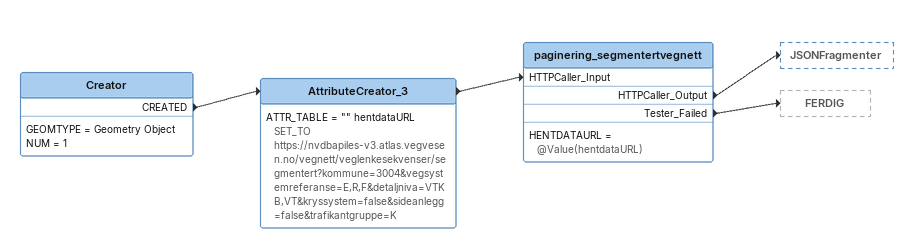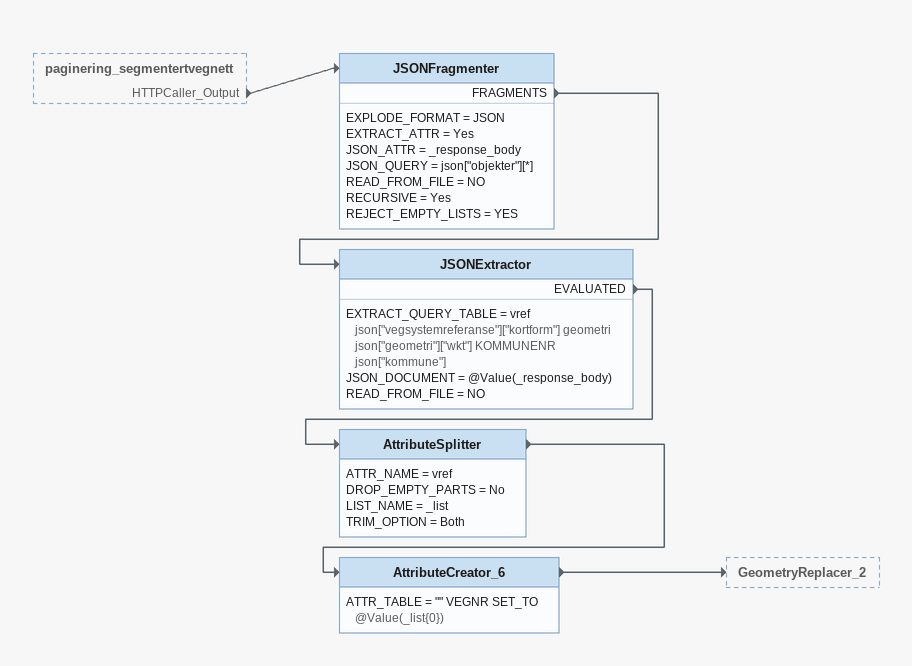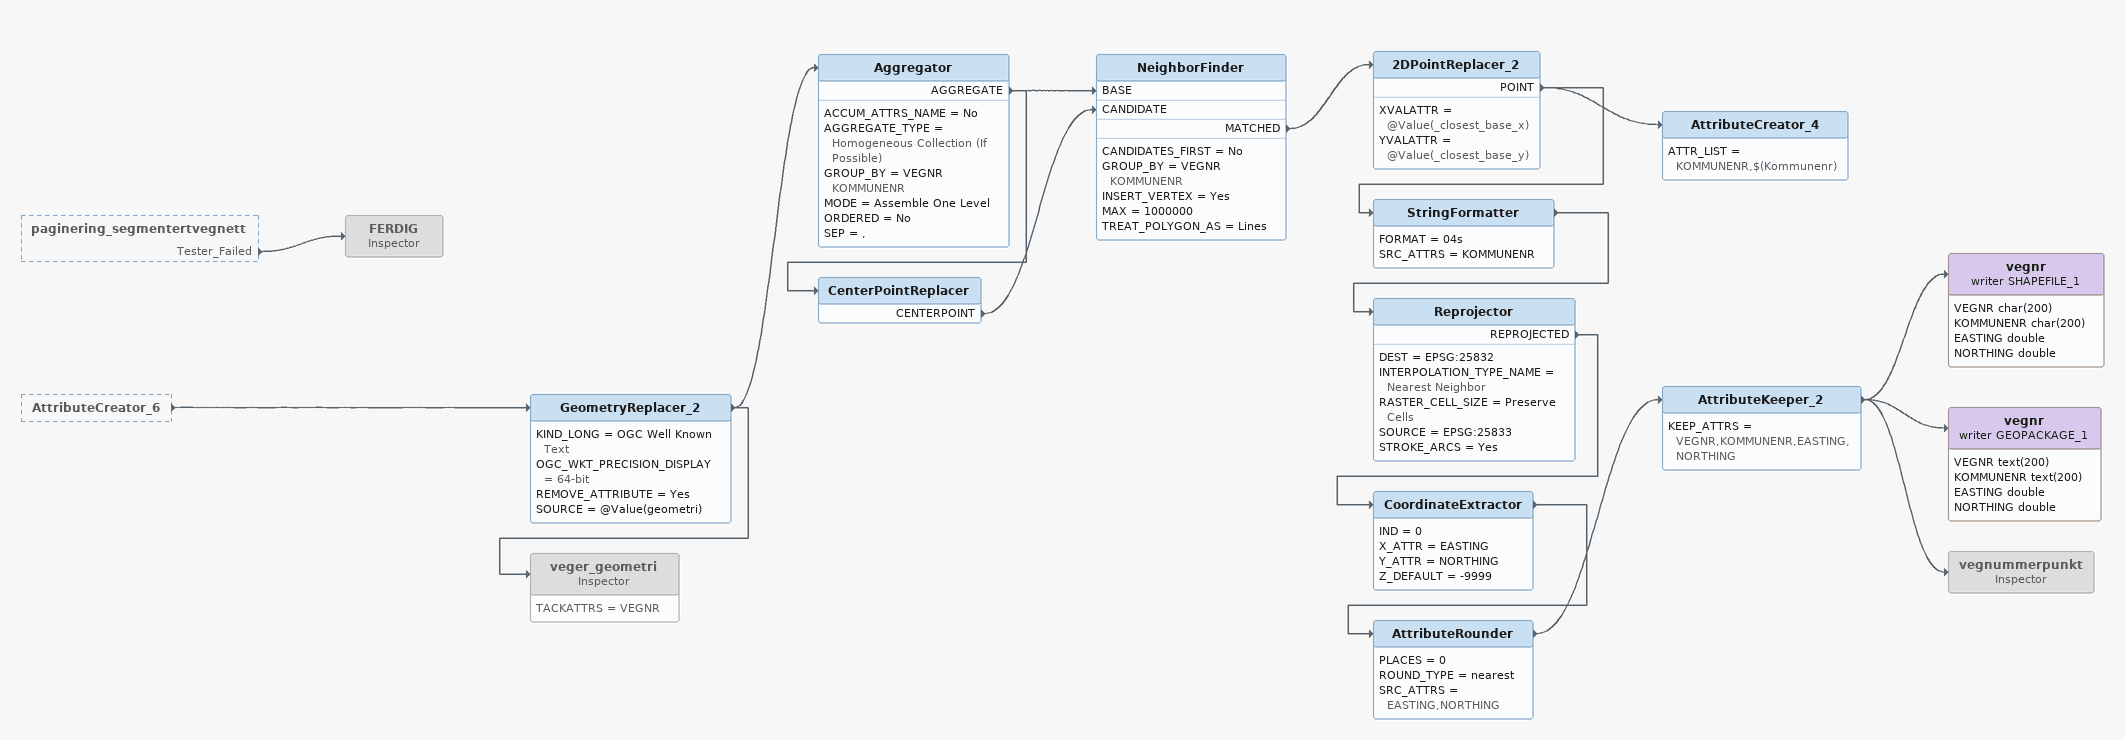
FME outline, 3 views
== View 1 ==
Creator
    GEOMTYPE = Geometry Object
    NUM = 1
    CREATED -> AttributeCreator_3
AttributeCreator_3
    ATTR_TABLE = "" hentdataURL SET_TO https://nvdbapiles-v3.atlas.vegvesen.no/vegnett/veglenkesekvenser/segmentert?kommune=3004&vegsystemreferanse=E,R,F&detaljniva=VTKB,VT&kryssystem=false&sideanlegg=false&trafikantgruppe=K
    -> paginering_segmentertvegnett [HTTPCaller_Input]
paginering_segmentertvegnett
    HENTDATAURL = @Value(hentdataURL)
    HTTPCaller_Output -> JSONFragmenter
    Tester_Failed -> FERDIG

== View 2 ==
paginering_segmentertvegnett [outside]
    HTTPCaller_Output -> JSONFragmenter
JSONFragmenter
    EXPLODE_FORMAT = JSON
    EXTRACT_ATTR = Yes
    JSON_ATTR = _response_body
    JSON_QUERY = json["objekter"][*]
    READ_FROM_FILE = NO
    RECURSIVE = Yes
    REJECT_EMPTY_LISTS = YES
    FRAGMENTS -> JSONExtractor
JSONExtractor
    EXTRACT_QUERY_TABLE = vref json["vegsystemreferanse"]["kortform"] geometri json["geometri"]["wkt"] KOMMUNENR json["kommune"]
    JSON_DOCUMENT = @Value(_response_body)
    READ_FROM_FILE = NO
    EVALUATED -> AttributeSplitter
AttributeSplitter
    ATTR_NAME = vref
    DROP_EMPTY_PARTS = No
    LIST_NAME = _list
    TRIM_OPTION = Both
    -> AttributeCreator_6
AttributeCreator_6
    ATTR_TABLE = "" VEGNR SET_TO @Value(_list{0})
    -> GeometryReplacer_2

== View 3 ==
paginering_segmentertvegnett [outside]
    Tester_Failed -> FERDIG
AttributeCreator_6 [outside]
    -> GeometryReplacer_2
GeometryReplacer_2
    KIND_LONG = OGC Well Known Text
    OGC_WKT_PRECISION_DISPLAY = 64-bit
    REMOVE_ATTRIBUTE = Yes
    SOURCE = @Value(geometri)
    -> Aggregator
    -> veger_geometri
Aggregator
    ACCUM_ATTRS_NAME = No
    AGGREGATE_TYPE = Homogeneous Collection (If Possible)
    GROUP_BY = VEGNR KOMMUNENR
    MODE = Assemble One Level
    ORDERED = No
    SEP = ,
    AGGREGATE -> CenterPointReplacer
    AGGREGATE -> NeighborFinder [BASE]
CenterPointReplacer
    CENTERPOINT -> NeighborFinder [CANDIDATE]
NeighborFinder
    CANDIDATES_FIRST = No
    GROUP_BY = VEGNR KOMMUNENR
    INSERT_VERTEX = Yes
    MAX = 1000000
    TREAT_POLYGON_AS = Lines
    MATCHED -> 2DPointReplacer_2
2DPointReplacer_2
    XVALATTR = @Value(_closest_base_x)
    YVALATTR = @Value(_closest_base_y)
    POINT -> AttributeCreator_4
    POINT -> StringFormatter
AttributeCreator_4
    ATTR_LIST = KOMMUNENR,$(Kommunenr)
StringFormatter
    FORMAT = 04s
    SRC_ATTRS = KOMMUNENR
    -> Reprojector
Reprojector
    DEST = EPSG:25832
    INTERPOLATION_TYPE_NAME = Nearest Neighbor
    RASTER_CELL_SIZE = Preserve Cells
    SOURCE = EPSG:25833
    STROKE_ARCS = Yes
    REPROJECTED -> CoordinateExtractor
CoordinateExtractor
    IND = 0
    X_ATTR = EASTING
    Y_ATTR = NORTHING
    Z_DEFAULT = -9999
    -> AttributeRounder
AttributeRounder
    PLACES = 0
    ROUND_TYPE = nearest
    SRC_ATTRS = EASTING,NORTHING
    -> AttributeKeeper_2
AttributeKeeper_2
    KEEP_ATTRS = VEGNR,KOMMUNENR,EASTING,NORTHING
    -> vegnr (writer GEOPACKAGE_1)
    -> vegnummerpunkt
    -> vegnr (writer SHAPEFILE_1)
vegnr (writer SHAPEFILE_1)
    attributes: VEGNR char(200), KOMMUNENR char(200), EASTING double, NORTHING double
vegnr (writer GEOPACKAGE_1)
    attributes: VEGNR text(200), KOMMUNENR text(200), EASTING double, NORTHING double
vegnummerpunkt: Inspector [off]
veger_geometri: Inspector [off]
    TACKATTRS = VEGNR
FERDIG: Inspector [off]
